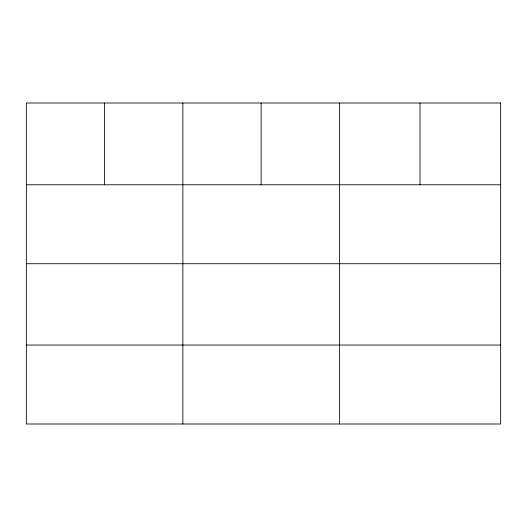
<?xml version="1.0" encoding="UTF-8"?>
<svg xmlns="http://www.w3.org/2000/svg" width="527" height="527" viewBox="0 0 527 527"><rect width="100%" height="100%" fill="white"/><g stroke="black" fill="none" stroke-linecap="round" stroke-linejoin="round"><path stroke-width="0.79" d="M26.35 184.779L500.65 184.779M26.35 263.724L500.65 263.724M26.35 345.053L500.65 345.053M420.019 103.002L420.019 184.779M339.388 103.002L339.388 423.998M261.128 103.002L261.128 184.779M182.869 103.002L182.869 423.998M104.609 103.002L104.609 184.779M500.65 103.002L26.35 103.002L26.35 423.998L500.65 423.998L500.65 103.002"/></g></svg>
